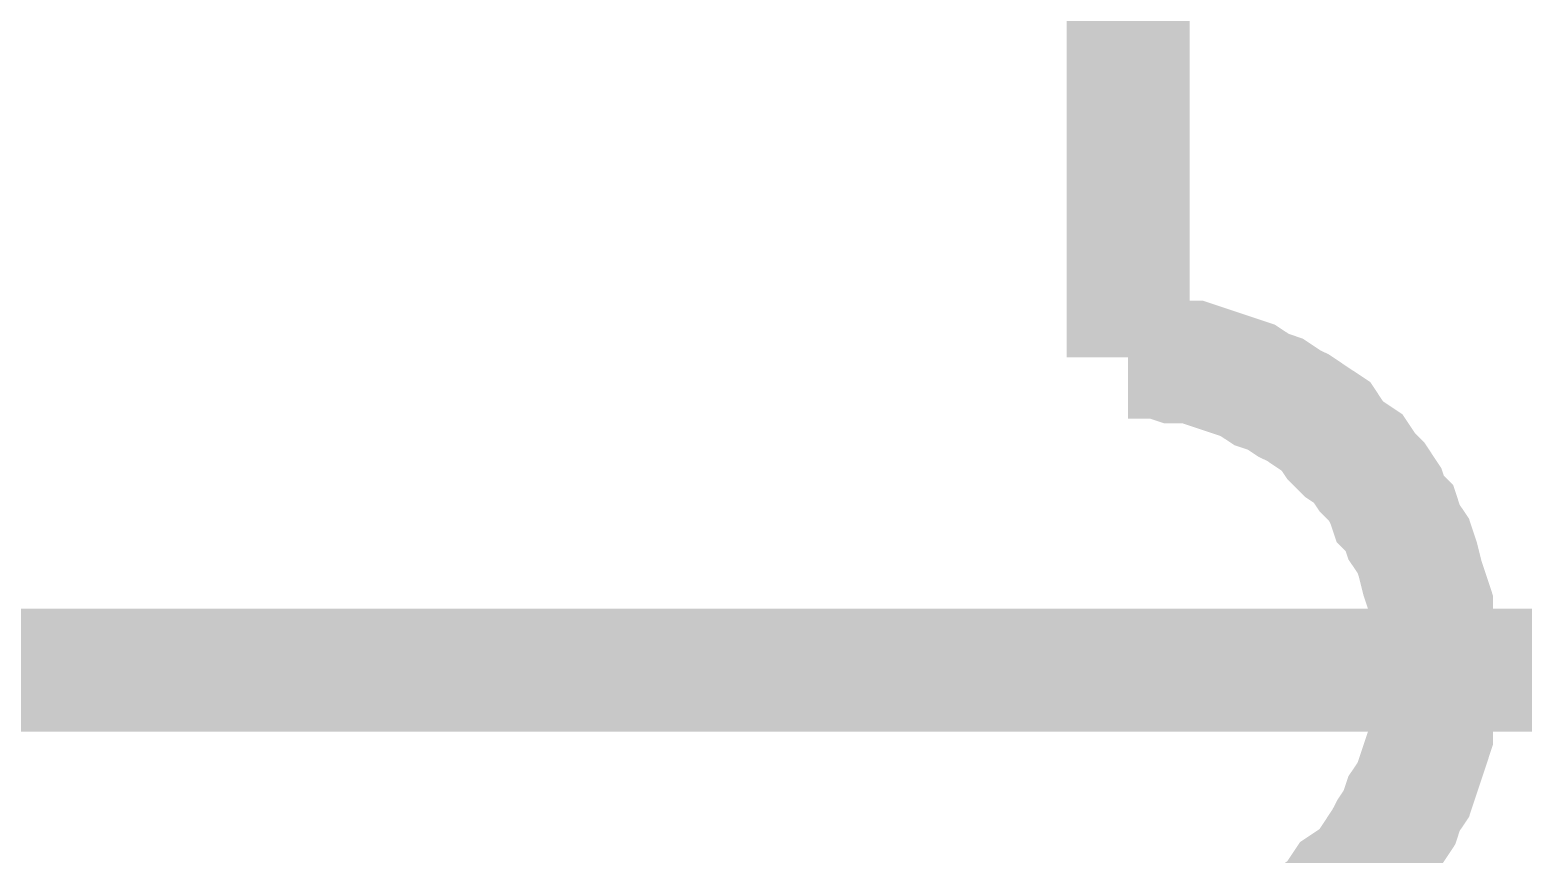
# Model space of a CAD drawing. Header units: inches. Extents: x 0 to 22.3, y 0 to 15.7.
# Drawn here: x 3.4949 to 3.6384, y 9.5818 to 9.661 of the extents above; entities that cross this region are included whole.
import ezdxf

# ---------------------------------------------------------------- set-up
doc = ezdxf.new("R2010")
doc.units = ezdxf.units.IN
doc.header["$MEASUREMENT"] = 0
doc.layers.add('Sheet', color=255, linetype='Continuous')

msp = doc.modelspace()

# ---------------------------------------------------------------- linework, layer by layer
at = {"layer": 'Sheet'}
for points in [[(3.60041, 10.86977, 0.0118, 0.0118, 0), (3.60041, 9.69979, 0.0118, 0.0118, 0), (3.60041, 9.62951, 0.0118, 0.0118, 0)], [(3.23042, 9.59945, 0.0118, 0.0118, 0), (4.00001, 9.59945, 0.0118, 0.0118, 0), (4.00001, 9.69979, 0.0118, 0.0118, 0)], [(3.63003, 9.59945, 0.0118, 0.0118, 0), (3.63003, 9.60122, 0.0118, 0.0118, 0), (3.63003, 9.60255, 0.0118, 0.0118, 0), (3.62958, 9.60387, 0.0118, 0.0118, 0), (3.62958, 9.60564, 0.0118, 0.0118, 0), (3.62914, 9.60697, 0.0118, 0.0118, 0), (3.6287, 9.60829, 0.0118, 0.0118, 0), (3.62826, 9.61006, 0.0118, 0.0118, 0), (3.62782, 9.61139, 0.0118, 0.0118, 0), (3.62693, 9.61271, 0.0118, 0.0118, 0), (3.62649, 9.61404, 0.0118, 0.0118, 0), (3.62561, 9.61492, 0.0118, 0.0118, 0), (3.62516, 9.61625, 0.0118, 0.0118, 0), (3.62428, 9.61758, 0.0118, 0.0118, 0), (3.6234, 9.61846, 0.0118, 0.0118, 0), (3.62251, 9.61979, 0.0118, 0.0118, 0), (3.62119, 9.62067, 0.0118, 0.0118, 0), (3.6203, 9.62155, 0.0118, 0.0118, 0), (3.61942, 9.62288, 0.0118, 0.0118, 0), (3.61809, 9.62376, 0.0118, 0.0118, 0), (3.61677, 9.62465, 0.0118, 0.0118, 0), (3.61588, 9.62509, 0.0118, 0.0118, 0), (3.61456, 9.62597, 0.0118, 0.0118, 0), (3.61323, 9.62642, 0.0118, 0.0118, 0), (3.6119, 9.6273, 0.0118, 0.0118, 0), (3.61058, 9.62774, 0.0118, 0.0118, 0), (3.60925, 9.62818, 0.0118, 0.0118, 0), (3.60792, 9.62863, 0.0118, 0.0118, 0), (3.6066, 9.62907, 0.0118, 0.0118, 0), (3.60483, 9.62907, 0.0118, 0.0118, 0), (3.6035, 9.62951, 0.0118, 0.0118, 0), (3.60174, 9.62951, 0.0118, 0.0118, 0), (3.60041, 9.62951, 0.0118, 0.0118, 0)], [(3.60041, 9.62951, 0.0118, 0.0118, 0), (3.60041, 9.62951, 0.0118, 0.0118, 0), (3.60041, 9.62951, 0.0118, 0.0118, 0), (3.60041, 9.62951, 0.0118, 0.0118, 0), (3.60041, 9.62951, 0.0118, 0.0118, 0), (3.60041, 9.62951, 0.0118, 0.0118, 0), (3.60041, 9.62951, 0.0118, 0.0118, 0), (3.60041, 9.62951, 0.0118, 0.0118, 0), (3.60041, 9.62951, 0.0118, 0.0118, 0), (3.60041, 9.62951, 0.0118, 0.0118, 0), (3.60041, 9.62951, 0.0118, 0.0118, 0), (3.60041, 9.62951, 0.0118, 0.0118, 0), (3.60041, 9.62951, 0.0118, 0.0118, 0), (3.60041, 9.62951, 0.0118, 0.0118, 0), (3.60041, 9.62951, 0.0118, 0.0118, 0), (3.60041, 9.62951, 0.0118, 0.0118, 0), (3.60041, 9.62951, 0.0118, 0.0118, 0), (3.60041, 9.62951, 0.0118, 0.0118, 0), (3.60041, 9.62951, 0.0118, 0.0118, 0), (3.60041, 9.62951, 0.0118, 0.0118, 0), (3.60041, 9.62951, 0.0118, 0.0118, 0), (3.60041, 9.62951, 0.0118, 0.0118, 0), (3.60041, 9.62951, 0.0118, 0.0118, 0), (3.60041, 9.62951, 0.0118, 0.0118, 0), (3.60041, 9.62951, 0.0118, 0.0118, 0), (3.60041, 9.62951, 0.0118, 0.0118, 0), (3.60041, 9.62951, 0.0118, 0.0118, 0), (3.60041, 9.62951, 0.0118, 0.0118, 0), (3.60041, 9.62951, 0.0118, 0.0118, 0), (3.60041, 9.62951, 0.0118, 0.0118, 0), (3.60041, 9.62951, 0.0118, 0.0118, 0), (3.60041, 9.62951, 0.0118, 0.0118, 0), (3.60041, 9.62951, 0.0118, 0.0118, 0)], [(3.61809, 9.57559, 0.0118, 0.0118, 0), (3.61942, 9.57647, 0.0118, 0.0118, 0), (3.6203, 9.57735, 0.0118, 0.0118, 0), (3.62119, 9.57868, 0.0118, 0.0118, 0), (3.62251, 9.57956, 0.0118, 0.0118, 0), (3.6234, 9.58045, 0.0118, 0.0118, 0), (3.62428, 9.58177, 0.0118, 0.0118, 0), (3.62516, 9.5831, 0.0118, 0.0118, 0), (3.62561, 9.58398, 0.0118, 0.0118, 0), (3.62649, 9.58531, 0.0118, 0.0118, 0), (3.62693, 9.58664, 0.0118, 0.0118, 0), (3.62782, 9.58796, 0.0118, 0.0118, 0), (3.62826, 9.58929, 0.0118, 0.0118, 0), (3.6287, 9.59061, 0.0118, 0.0118, 0), (3.62914, 9.59194, 0.0118, 0.0118, 0), (3.62958, 9.59327, 0.0118, 0.0118, 0), (3.62958, 9.59503, 0.0118, 0.0118, 0), (3.63003, 9.59636, 0.0118, 0.0118, 0), (3.63003, 9.59813, 0.0118, 0.0118, 0), (3.63003, 9.59945, 0.0118, 0.0118, 0)]]:
    msp.add_lwpolyline(points, format="xyseb", dxfattribs=at)

doc.saveas('drawing.dxf')
